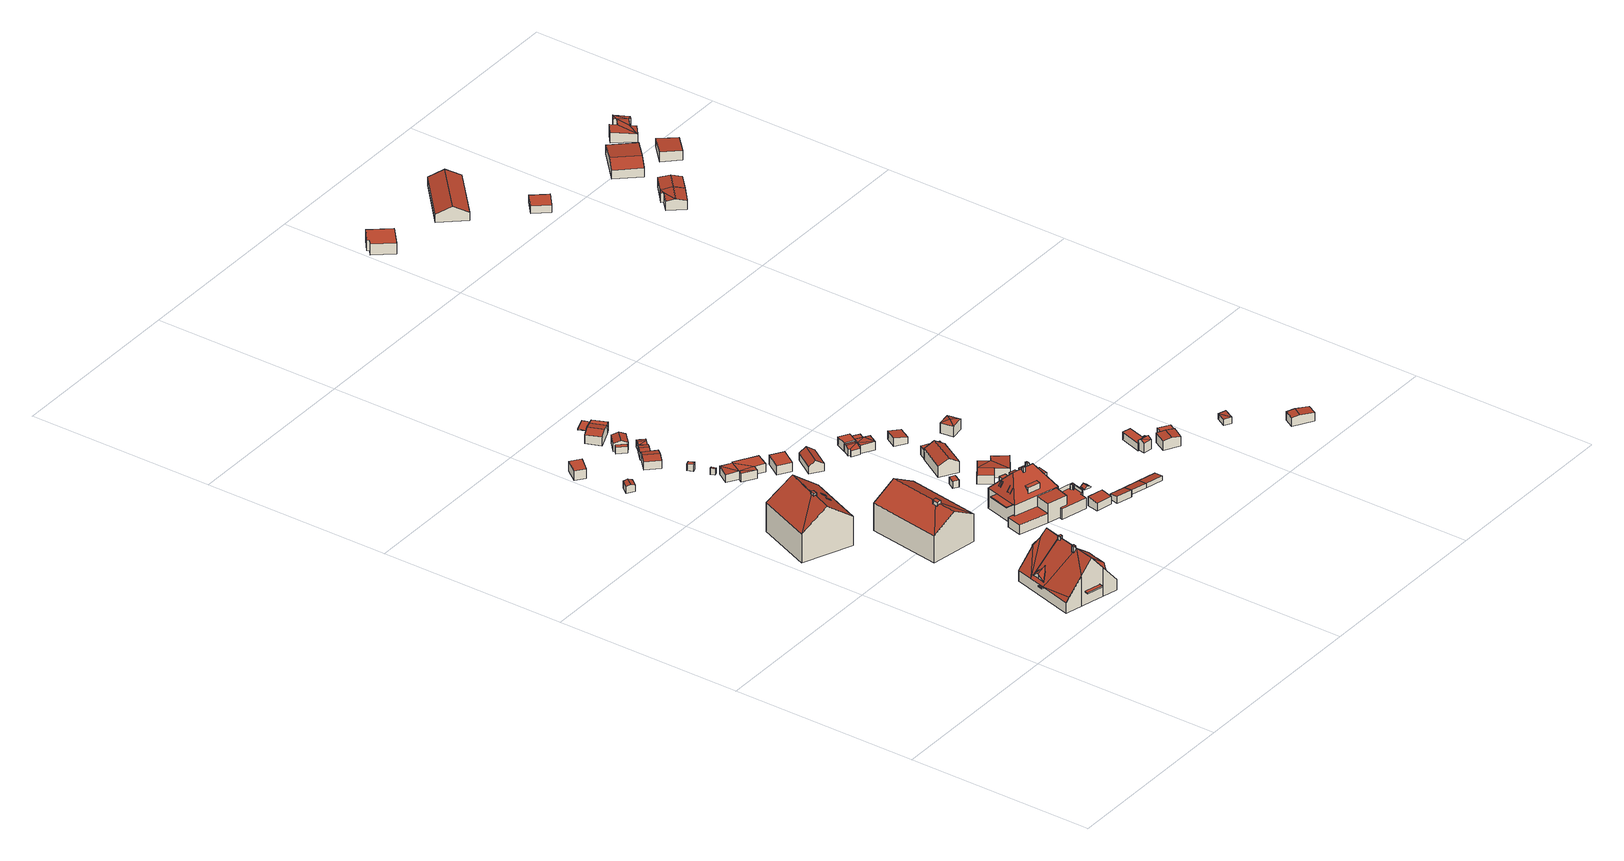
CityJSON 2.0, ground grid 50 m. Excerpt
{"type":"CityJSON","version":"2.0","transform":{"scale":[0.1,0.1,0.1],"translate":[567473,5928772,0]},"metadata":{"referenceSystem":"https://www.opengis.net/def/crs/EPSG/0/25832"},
"CityObjects":{
"building1":{"type":"Building","attributes":{"Grundfläche 2D":"265.631716","Grundhöhe NN":"3.509"},"children":["building1-1","building1-2","building1-3","building1-4","building1-5","building1-6"],"geometry":[{"type":"Solid","lod":"3","boundaries":[[[[0,1,2,3]],[[1,0,4,5,6,7,8,9,10,11]],[[12,13,14]],[[15,16,15,13]],[[15,14,13]],[[17,18,19,20,21,22,23,24,25,26,14,15,16,27],[28,29,30,31,32,33,34,35,36,37,38,39,40,2,1,11,41,42,43,10,44,45,46]],[[16,15,47]],[[15,13,47]],[[8,48,49,50,51,9]],[[52,53,54]],[[55,56,52]],[[56,53,52]],[[15,57,16]],[[18,17,27,16,57,15,16,47,53,56,58,59,60],[61,62,61,27]],[[63,64,59]],[[60,59,64,65,18]],[[65,19,18]],[[54,53,66,12]],[[12,66,13]],[[66,47,13]],[[53,47,66]],[[35,34,33,32,31,30,48,8,7,6,5,4,0,3,39,38,37,36]],[[49,48,30]],[[50,49,30,29]],[[50,29,28,46,45,44,9,51]],[[42,41,10]],[[44,10,43,42,10,9]],[[41,11,10]],[[3,2,40,39]],[[25,24,23,22,21,67,68,26]],[[12,14,69,70]],[[54,12,70,71]],[[52,54,71,72]],[[55,52,72,73]],[[59,58,56,55,73,74,63]],[[75,65,64,63,74,76]],[[20,19,65,75,77,78]],[[21,20,78,67]],[[14,26,68,69]],[[75,76,74,73,72,71,70,69,68,67,78,77]]]],"semantics":{"surfaces":[{"type":"RoofSurface"},{"type":"WallSurface"},{"type":"GroundSurface"}],"values":[[0,0,0,0,0,0,0,0,0,0,0,0,0,0,0,0,0,0,0,1,1,1,1,1,1,1,1,1,1,1,1,1,1,1,1,1,1,1,1,2]]}}]},
"building1-1":{"type":"BuildingInstallation","parents":["building1"],"geometry":[{"type":"MultiSurface","lod":"3","boundaries":[[[79,80,81,82]],[[83,84,85,86,79,82,87]],[[88,81,80]],[[83,89,84]],[[89,57,90,79,86,85,84]],[[90,88,80,79]]],"semantics":{"surfaces":[{"type":"RoofSurface"},{"type":"WallSurface"}],"values":[0,0,1,1,1,1]}}]},
"building1-2":{"type":"BuildingInstallation","parents":["building1"],"geometry":[{"type":"MultiSurface","lod":"3","boundaries":[[[91,92,93,94,95]],[[96,60,97,93,92,91]],[[97,98,94,93]],[[95,94,98,99]],[[99,96,91,95]]],"semantics":{"surfaces":[{"type":"RoofSurface"},{"type":"WallSurface"}],"values":[0,1,1,1,1]}}]},
"building1-3":{"type":"BuildingInstallation","parents":["building1"],"geometry":[{"type":"MultiSurface","lod":"3","boundaries":[[[100,101,102,103,104,105,106,107]],[[62,108,101,100]],[[108,61,102,101]],[[109,104,103,102,61,27]],[[106,105,104,109,110,111]],[[107,106,111,15]],[[107,15,16]],[[15,62,100,107]]],"semantics":{"surfaces":[{"type":"RoofSurface"},{"type":"WallSurface"}],"values":[0,1,1,1,1,1,1,1]}}]},
"building1-4":{"type":"BuildingInstallation","parents":["building1"],"geometry":[{"type":"MultiSurface","lod":"3","boundaries":[[[112,113,114,115]],[[112,116,117,113]],[[114,113,117,118]],[[115,114,118,119]],[[112,115,119,116]],[[117,116,119,118]]],"semantics":{"surfaces":[{"type":"RoofSurface"},{"type":"WallSurface"},{"type":"OuterCeilingSurface"}],"values":[0,1,1,1,1,2]}}]},
"building1-5":{"type":"BuildingInstallation","parents":["building1"],"geometry":[{"type":"MultiSurface","lod":"3","boundaries":[[[120,121,122,123,124]],[[125,120,124,123,126,127]],[[128,121,120,125]],[[122,121,128,129]],[[129,126,123,122]],[[127,126,129,128,125]]],"semantics":{"surfaces":[{"type":"RoofSurface"},{"type":"WallSurface"},{"type":"OuterCeilingSurface"}],"values":[0,1,1,1,1,2]}}]},
"building1-6":{"type":"BuildingInstallation","parents":["building1"],"geometry":[{"type":"MultiSurface","lod":"3","boundaries":[[[130,131,132,133]],[[134,135,132,131]],[[135,136,133,132]],[[136,137,130,133]],[[137,134,131,130]],[[134,137,136,135]]],"semantics":{"surfaces":[{"type":"RoofSurface"},{"type":"WallSurface"},{"type":"OuterCeilingSurface"}],"values":[0,1,1,1,1,2]}}]},
"building2":{"type":"Building","attributes":{"Grundfläche 2D":"217.033571","Grundhöhe NN":"1.122"},"children":["building2-1","building2-2","building2-3"],"geometry":[{"type":"Solid","lod":"3","boundaries":[[[[138,139,140,141]],[[138,141,142,143]],[[144,143,142,145,146,139]],[[144,138,143]],[[144,139,138]],[[141,140,147,148]],[[145,142,141,148,149]],[[146,145,149,150]],[[147,140,139,146,150]],[[148,147,150,149]]]],"semantics":{"surfaces":[{"type":"RoofSurface"},{"type":"WallSurface"},{"type":"GroundSurface"}],"values":[[0,0,0,0,0,1,1,1,1,2]]}}]},
"building2-1":{"type":"BuildingInstallation","parents":["building2"],"geometry":[{"type":"MultiSurface","lod":"3","boundaries":[[[151,152,153,154]],[[154,153,155,156]],[[151,154,156,157]],[[152,151,157,158]],[[153,152,158,155]]],"semantics":{"surfaces":[{"type":"RoofSurface"},{"type":"WallSurface"}],"values":[0,1,1,1,1]}}]},
"building2-2":{"type":"BuildingInstallation","parents":["building2"],"geometry":[{"type":"MultiSurface","lod":"3","boundaries":[[[159,160,161,162]],[[160,159,163,164]],[[161,160,164,165]],[[162,161,165,166]],[[159,162,166,163]]],"semantics":{"surfaces":[{"type":"RoofSurface"},{"type":"WallSurface"}],"values":[0,1,1,1,1]}}]},
"building2-3":{"type":"BuildingInstallation","parents":["building2"],"geometry":[{"type":"MultiSurface","lod":"3","boundaries":[[[167,168,169,170,171]],[[170,169,172,173]],[[170,173,144,171]],[[138,171,144]],[[167,171,138,174]],[[168,167,174,175]],[[168,175,143,172,169]]],"semantics":{"surfaces":[{"type":"RoofSurface"},{"type":"WallSurface"}],"values":[0,1,1,1,1,1,1]}}]},
"building3":{"type":"Building","attributes":{"Grundfläche 2D":"5.407626","Grundhöhe NN":"0.655"},"geometry":[{"type":"Solid","lod":"3","boundaries":[[[[176,177,178,179]],[[180,177,176,181]],[[179,178,182,183]],[[181,176,179,183,184]],[[180,181,184,185]],[[182,178,177,180,185]],[[184,183,182,185]]]],"semantics":{"surfaces":[{"type":"RoofSurface"},{"type":"WallSurface"},{"type":"GroundSurface"}],"values":[[0,0,1,1,1,1,2]]}}]},
"building4":{"type":"Building","attributes":{"Grundfläche 2D":"254.469329","Grundhöhe NN":"1.804"},"children":["building4-1"],"geometry":[{"type":"Solid","lod":"3","boundaries":[[[[186,187,188,189]],[[190,189,188,191]],[[192,189,190,193]],[[193,186,189,192]],[[191,188,187,194,195]],[[190,191,195,196]],[[186,193,190,196,197]],[[187,186,197,194]],[[195,194,197,196]]]],"semantics":{"surfaces":[{"type":"RoofSurface"},{"type":"WallSurface"},{"type":"GroundSurface"}],"values":[[0,0,0,0,1,1,1,1,2]]}}]},
"building4-1":{"type":"BuildingInstallation","parents":["building4"],"geometry":[{"type":"MultiSurface","lod":"3","boundaries":[[[198,199,200,201]],[[202,198,201,203,189]],[[204,199,198,202]],[[205,200,199,204,192]],[[201,200,205,203]]],"semantics":{"surfaces":[{"type":"RoofSurface"},{"type":"WallSurface"}],"values":[0,1,1,1,1]}}]},
"building5":{"type":"Building","attributes":{"Grundfläche 2D":"14.154447","Grundhöhe NN":"0.306"},"geometry":[{"type":"Solid","lod":"3","boundaries":[[[[206,207,208,209]],[[210,211,209,208]],[[211,212,206,209]],[[212,213,207,206]],[[213,210,208,207]],[[213,212,211,210]]]],"semantics":{"surfaces":[{"type":"RoofSurface"},{"type":"WallSurface"},{"type":"GroundSurface"}],"values":[[0,1,1,1,1,2]]}}]},
"building6":{"type":"Building","attributes":{"Grundfläche 2D":"0.825324","Grundhöhe NN":"0.553"},"geometry":[{"type":"Solid","lod":"3","boundaries":[[[[214,215,216,217]],[[218,219,217,216]],[[219,220,214,217]],[[220,221,215,214]],[[221,218,216,215]],[[221,220,219,218]]]],"semantics":{"surfaces":[{"type":"RoofSurface"},{"type":"WallSurface"},{"type":"GroundSurface"}],"values":[[0,1,1,1,1,2]]}}]},
"building7":{"type":"Building","attributes":{"Grundfläche 2D":"1.739462","Grundhöhe NN":"0.560"},"geometry":[{"type":"Solid","lod":"3","boundaries":[[[[222,223,224,225]],[[226,227,225,224]],[[227,228,222,225]],[[228,229,223,222]],[[229,226,224,223]],[[229,228,227,226]]]],"semantics":{"surfaces":[{"type":"RoofSurface"},{"type":"WallSurface"},{"type":"GroundSurface"}],"values":[[0,1,1,1,1,2]]}}]},
"building8":{"type":"Building","attributes":{"Grundfläche 2D":"30.588328","Grundhöhe NN":"0.534"},"children":["building8-1"],"geometry":[{"type":"Solid","lod":"3","boundaries":[[[[230,231,232,233,234]],[[235,230,234,236]],[[237,238,239]],[[238,240,239]],[[240,238,241,242,243]],[[244,245,246,247,248]],[[249,250,251,252,248,247]],[[241,238,237,253,254]],[[243,242,241,254,255]],[[255,256,239,240,243]],[[234,233,245,257,258,236]],[[235,236,258,259]],[[231,230,235,259,260]],[[233,232,231,260,261,246,245]],[[249,247,246,261,262]],[[239,256,263,252,251,250,249,262,253,237]],[[244,248,252,263,264]],[[245,244,264,257]],[[261,260,259,258,257,264,263,256,255,254,253,262]]]],"semantics":{"surfaces":[{"type":"RoofSurface"},{"type":"WallSurface"},{"type":"GroundSurface"}],"values":[[0,0,0,0,0,0,0,1,1,1,1,1,1,1,1,1,1,1,2]]}}]},
"building8-1":{"type":"BuildingInstallation","parents":["building8"],"geometry":[{"type":"MultiSurface","lod":"3","boundaries":[[[265,266,267,268]],[[269,270,266,265]],[[270,271,267,266]],[[271,272,268,267]],[[272,269,265,268]],[[271,270,269,272]]],"semantics":{"surfaces":[{"type":"RoofSurface"},{"type":"WallSurface"},{"type":"OuterCeilingSurface"}],"values":[0,1,1,1,1,2]}}]},
"building9":{"type":"Building","attributes":{"Grundfläche 2D":"2.254982","Grundhöhe NN":"0.188"},"geometry":[{"type":"Solid","lod":"3","boundaries":[[[[273,274,275,276,277]],[[277,276,275,278,279]],[[273,277,279,280]],[[274,273,280,281]],[[275,274,281,278]],[[279,278,281,280]]]],"semantics":{"surfaces":[{"type":"RoofSurface"},{"type":"WallSurface"},{"type":"GroundSurface"}],"values":[[0,1,1,1,1,2]]}}]},
"building10":{"type":"Building","attributes":{"Grundfläche 2D":"46.513388","Grundhöhe NN":"0.553"},"geometry":[{"type":"Solid","lod":"3","boundaries":[[[[282,283,284]],[[285,283,282]],[[286,287,288,284,289]],[[282,284,288]],[[290,282,288]],[[291,282,290]],[[284,283,292,293]],[[289,284,293,294]],[[286,289,294,295]],[[287,286,295,296]],[[287,296,297,288]],[[282,298,299,285]],[[283,285,299,292]],[[290,288,297,300]],[[291,290,300,301]],[[282,291,301,298]],[[298,301,300,297,296,295,294,293,292,299]]]],"semantics":{"surfaces":[{"type":"RoofSurface"},{"type":"WallSurface"},{"type":"GroundSurface"}],"values":[[0,0,0,0,0,0,1,1,1,1,1,1,1,1,1,1,2]]}}]},
"building11":{"type":"Building","attributes":{"Grundfläche 2D":"13.000343","Grundhöhe NN":"0.535"},"geometry":[{"type":"Solid","lod":"3","boundaries":[[[[302,303,304,305]],[[305,304,306,307,308]],[[303,302,309,310]],[[306,304,303,310,311]],[[307,306,311,312]],[[302,305,308,307,312,309]],[[311,310,309,312]]]],"semantics":{"surfaces":[{"type":"RoofSurface"},{"type":"WallSurface"},{"type":"GroundSurface"}],"values":[[0,0,1,1,1,1,2]]}}]},
"building12":{"type":"Building","attributes":{"Grundfläche 2D":"27.361187","Grundhöhe NN":"0.528"},"children":["building12-1"],"geometry":[{"type":"Solid","lod":"3","boundaries":[[[[313,314,315,316]],[[317,318,319,320]],[[313,320,319,314]],[[318,317,321,322]],[[314,319,318,322,323]],[[317,320,313,324,321]],[[314,323,325,315]],[[316,315,325,326]],[[313,316,326,324]],[[323,322,321,324,326,325]]]],"semantics":{"surfaces":[{"type":"RoofSurface"},{"type":"WallSurface"},{"type":"GroundSurface"}],"values":[[0,0,0,1,1,1,1,1,1,2]]}}]},
"building12-1":{"type":"BuildingInstallation","parents":["building12"],"geometry":[{"type":"MultiSurface","lod":"3","boundaries":[[[327,328,329,330,331]],[[332,333,327,331]],[[327,333,334,328]],[[329,328,334,335]],[[331,330,329,335,336,332]],[[334,333,332,336,335]]],"semantics":{"surfaces":[{"type":"RoofSurface"},{"type":"WallSurface"},{"type":"OuterCeilingSurface"}],"values":[0,1,1,1,1,2]}}]},
"building13":{"type":"Building","attributes":{"Grundfläche 2D":"177.449269","Grundhöhe NN":"1.394"},"children":["building13-1","building13-2","building13-3","building13-4","building13-5","building13-6","building13-7","building13-8","building13-9","building13-10","building13-11","building13-12"],"geometry":[{"type":"Solid","lod":"3","boundaries":[[[[337,338,339,340,341]],[[340,342,343,344,345,341]],[[339,346,347,348,344,343,342,340]],[[345,344,348]],[[349,350,351,352,353,354]],[[355,356,357,358]],[[359,360,339,338,337,341,361,362]],[[348,347,346,339,360,363]],[[352,351,345,348,363,364]],[[356,355,365,361,341,345,351,350]],[[354,353,366,367]],[[349,354,367,368]],[[353,352,364,366]],[[356,350,349,357]],[[357,349,368,369,358]],[[355,358,369,365]],[[361,365,369,368,367,366,364,363,360,359,362]]]],"semantics":{"surfaces":[{"type":"RoofSurface"},{"type":"WallSurface"},{"type":"GroundSurface"}],"values":[[0,0,0,0,0,0,1,1,1,1,1,1,1,1,1,1,2]]}}]},
"building13-1":{"type":"BuildingInstallation","parents":["building13"],"geometry":[{"type":"MultiSurface","lod":"3","boundaries":[[[370,371,372,373,374,375]],[[370,375,376]],[[372,377,373]],[[377,378,379,376,375,374,373]]],"semantics":{"surfaces":[{"type":"RoofSurface"},{"type":"WallSurface"}],"values":[0,1,1,1]}}]},
"building13-2":{"type":"BuildingInstallation","parents":["building13"],"geometry":[{"type":"MultiSurface","lod":"3","boundaries":[[[380,381,382,383]],[[382,381,384]],[[380,383,385]],[[381,380,385,384]]],"semantics":{"surfaces":[{"type":"RoofSurface"},{"type":"WallSurface"}],"values":[0,1,1,1]}}]},
"building13-3":{"type":"BuildingInstallation","parents":["building13"],"geometry":[{"type":"MultiSurface","lod":"3","boundaries":[[[386,387,388,389]],[[388,387,390,391]],[[392,389,388,391]],[[387,386,393,390]],[[386,389,392,393]]],"semantics":{"surfaces":[{"type":"RoofSurface"},{"type":"WallSurface"}],"values":[0,1,1,1,1]}}]},
"building13-4":{"type":"BuildingInstallation","parents":["building13"],"geometry":[{"type":"MultiSurface","lod":"3","boundaries":[[[394,395,396,397]],[[397,396,398,399]],[[399,400,394,397]],[[395,394,400,401]],[[401,398,396,395]]],"semantics":{"surfaces":[{"type":"RoofSurface"},{"type":"WallSurface"}],"values":[0,1,1,1,1]}}]},
"building13-5":{"type":"BuildingInstallation","parents":["building13"],"geometry":[{"type":"MultiSurface","lod":"3","boundaries":[[[402,403,404,405]],[[405,404,406,407]],[[404,403,408,406]],[[403,402,409,408]],[[402,405,407,409]]],"semantics":{"surfaces":[{"type":"RoofSurface"},{"type":"WallSurface"}],"values":[0,1,1,1,1]}}]},
"building13-6":{"type":"BuildingInstallation","parents":["building13"],"geometry":[{"type":"MultiSurface","lod":"3","boundaries":[[[410,411,412,413]],[[412,411,414]],[[410,413,415]],[[411,410,415,414]]],"semantics":{"surfaces":[{"type":"RoofSurface"},{"type":"WallSurface"}],"values":[0,1,1,1]}}]},
"building13-7":{"type":"BuildingInstallation","parents":["building13"],"geometry":[{"type":"MultiSurface","lod":"3","boundaries":[[[416,417,418,419]],[[420,418,417]],[[416,419,421]],[[421,420,417,416]]],"semantics":{"surfaces":[{"type":"RoofSurface"},{"type":"WallSurface"}],"values":[0,1,1,1]}}]},
"building13-8":{"type":"BuildingInstallation","parents":["building13"],"geometry":[{"type":"MultiSurface","lod":"3","boundaries":[[[422,423,424,425]],[[424,423,426,427]],[[425,424,427,428]],[[422,425,428,429]],[[423,422,429,426]]],"semantics":{"surfaces":[{"type":"RoofSurface"},{"type":"WallSurface"}],"values":[0,1,1,1,1]}}]},
"building13-9":{"type":"BuildingInstallation","parents":["building13"],"geometry":[{"type":"MultiSurface","lod":"3","boundaries":[[[430,431,432,433]],[[432,431,434]],[[435,430,433]],[[431,430,435,434]]],"semantics":{"surfaces":[{"type":"RoofSurface"},{"type":"WallSurface"}],"values":[0,1,1,1]}}]},
"building13-10":{"type":"BuildingInstallation","parents":["building13"],"geometry":[{"type":"MultiSurface","lod":"3","boundaries":[[[436,437,438,439]],[[440,441,439,438]],[[441,442,436,439]],[[442,443,437,436]],[[443,440,438,437]],[[443,442,441,440]]],"semantics":{"surfaces":[{"type":"RoofSurface"},{"type":"WallSurface"},{"type":"OuterCeilingSurface"}],"values":[0,1,1,1,1,2]}}]},
"building13-11":{"type":"BuildingInstallation","parents":["building13"],"geometry":[{"type":"MultiSurface","lod":"3","boundaries":[[[444,445,446,447]],[[445,444,448,449]],[[446,445,449,450]],[[447,446,450,451]],[[447,451,448,444]],[[449,448,451,450]]],"semantics":{"surfaces":[{"type":"RoofSurface"},{"type":"WallSurface"},{"type":"OuterCeilingSurface"}],"values":[0,1,1,1,1,2]}}]},
"building13-12":{"type":"BuildingInstallation","parents":["building13"],"geometry":[{"type":"MultiSurface","lod":"3","boundaries":[[[452,453,454,455]],[[455,454,456,457]],[[452,455,457,458]],[[453,452,458,459]],[[453,459,456,454]],[[456,459,458,457]]],"semantics":{"surfaces":[{"type":"RoofSurface"},{"type":"WallSurface"},{"type":"OuterCeilingSurface"}],"values":[0,1,1,1,1,2]}}]},
"building14":{"type":"Building","attributes":{"Grundfläche 2D":"19.495934","Grundhöhe NN":"0.558"},"geometry":[{"type":"Solid","lod":"3","boundaries":[[[[460,461,462,463]],[[464,465,463,462]],[[465,466,460,463]],[[466,467,461,460]],[[467,464,462,461]],[[467,466,465,464]]]],"semantics":{"surfaces":[{"type":"RoofSurface"},{"type":"WallSurface"},{"type":"GroundSurface"}],"values":[[0,1,1,1,1,2]]}}]},
"building15":{"type":"Building","attributes":{"Grundfläche 2D":"24.461176","Grundhöhe NN":"0.563"},"geometry":[{"type":"Solid","lod":"3","boundaries":[[[[468,469,470,471]],[[472,469,468,473]],[[471,470,474,475]],[[473,468,471,475,476]],[[472,473,476,477]],[[474,470,469,472,477]],[[476,475,474,477]]]],"semantics":{"surfaces":[{"type":"RoofSurface"},{"type":"WallSurface"},{"type":"GroundSurface"}],"values":[[0,0,1,1,1,1,2]]}}]},
"building16":{"type":"Building","attributes":{"Grundfläche 2D":"33.456052","Grundhöhe NN":"1.302"},"children":["building16-1","building16-2"],"geometry":[{"type":"Solid","lod":"3","boundaries":[[[[478,479,480,481,482,483,484,485,486,487,488,489,490]],[[491,478,490,489,492,493]],[[479,478,491,494]],[[480,479,494,495]],[[481,480,495,496]],[[482,481,496,497]],[[483,482,497,498]],[[484,483,498,499]],[[485,484,499,500]],[[501,487,486,485,500,502]],[[488,487,501,503]],[[489,488,503,492]],[[499,498,497,496,495,494,491,493,492,503,501,502,500]]]],"semantics":{"surfaces":[{"type":"RoofSurface"},{"type":"WallSurface"},{"type":"GroundSurface"}],"values":[[0,1,1,1,1,1,1,1,1,1,1,1,2]]}}]},
"building16-1":{"type":"BuildingInstallation","parents":["building16"],"geometry":[{"type":"MultiSurface","lod":"3","boundaries":[[[504,505,506,507]],[[508,507,509]],[[504,507,508]],[[507,506,510,511]],[[511,512,509,507]],[[513,514,508,509,512]],[[515,516,505,504,508,514,513]],[[506,505,516,510]]],"semantics":{"surfaces":[{"type":"RoofSurface"},{"type":"WallSurface"}],"values":[0,0,0,1,1,1,1,1]}}]},
"building16-2":{"type":"BuildingInstallation","parents":["building16"],"geometry":[{"type":"MultiSurface","lod":"3","boundaries":[[[517,518,519,520,514,521,522,523]],[[489,490,518,517]],[[490,524,525,520,519,518]],[[514,520,525,513]],[[513,486,521,514]],[[486,487,522,521]],[[487,488,523,522]],[[488,489,517,523]]],"semantics":{"surfaces":[{"type":"RoofSurface"},{"type":"WallSurface"}],"values":[0,1,1,1,1,1,1,1]}}]},
"building17":{"type":"Building","attributes":{"Grundfläche 2D":"3.454093","Grundhöhe NN":"0.988"},"geometry":[{"type":"Solid","lod":"3","boundaries":[[[[526,527,528,529]],[[530,531,529,528]],[[531,532,526,529]],[[532,533,527,526]],[[533,530,528,527]],[[533,532,531,530]]]],"semantics":{"surfaces":[{"type":"RoofSurface"},{"type":"WallSurface"},{"type":"GroundSurface"}],"values":[[0,1,1,1,1,2]]}}]},
"building18":{"type":"Building","attributes":{"Grundfläche 2D":"13.763281","Grundhöhe NN":"1.302"},"children":["building18-1"],"geometry":[{"type":"Solid","lod":"3","boundaries":[[[[534,535,536,537,538,539]],[[540,534,539,538,541,542]],[[535,534,540,543]],[[536,535,543,544]],[[538,537,536,544,541]],[[540,542,541,544,543]]]],"semantics":{"surfaces":[{"type":"RoofSurface"},{"type":"WallSurface"},{"type":"GroundSurface"}],"values":[[0,1,1,1,1,2]]}}]},
"building18-1":{"type":"BuildingInstallation","parents":["building18"],"geometry":[{"type":"MultiSurface","lod":"3","boundaries":[[[545,546,547,548,549]],[[550,545,549,551,552,553]],[[554,555,553,552,551,549,548,556,557]],[[550,553,555,558]],[[546,545,550,558,559]],[[548,547,546,559,556]],[[555,554,557,556,559,558]]],"semantics":{"surfaces":[{"type":"RoofSurface"},{"type":"WallSurface"},{"type":"OuterCeilingSurface"}],"values":[0,0,1,1,1,1,2]}}]},
"building19":{"type":"Building","attributes":{"Grundfläche 2D":"8.390452","Grundhöhe NN":"0.557"},"geometry":[{"type":"Solid","lod":"3","boundaries":[[[[560,561,562,563]],[[564,561,560,565]],[[566,561,564,567]],[[563,562,568,569]],[[565,560,563,569,570]],[[564,565,570,571]],[[567,564,571,572]],[[566,567,572,573]],[[568,562,561,566,573]],[[568,573,572,571,570,569]]]],"semantics":{"surfaces":[{"type":"RoofSurface"},{"type":"WallSurface"},{"type":"GroundSurface"}],"values":[[0,0,0,1,1,1,1,1,1,2]]}}]},
"building20":{"type":"Building","attributes":{"Grundfläche 2D":"10.963744","Grundhöhe NN":"1.302"},"geometry":[{"type":"Solid","lod":"3","boundaries":[[[[574,575,576,577]],[[578,579,577,576]],[[579,580,574,577]],[[580,581,575,574]],[[581,578,576,575]],[[581,580,579,578]]]],"semantics":{"surfaces":[{"type":"RoofSurface"},{"type":"WallSurface"},{"type":"GroundSurface"}],"values":[[0,1,1,1,1,2]]}}]},
"building21":{"type":"Building","attributes":{"Grundfläche 2D":"49.477745","Grundhöhe NN":"0.884"},"geometry":[{"type":"Solid","lod":"3","boundaries":[[[[582,583,584,585]],[[586,587,584,583]],[[586,583,588]],[[589,587,586,590]],[[585,584,591,592]],[[582,585,592,593]],[[583,582,593,594]],[[588,583,594,595]],[[590,586,588,595,596]],[[589,590,596,597]],[[587,589,597,598]],[[584,587,598,591]],[[592,591,598,597,596,595,594,593]]]],"semantics":{"surfaces":[{"type":"RoofSurface"},{"type":"WallSurface"},{"type":"GroundSurface"}],"values":[[0,0,0,0,1,1,1,1,1,1,1,1,2]]}}]},
"building22":{"type":"Building","attributes":{"Grundfläche 2D":"54.629218","Grundhöhe NN":"0.720"},"geometry":[{"type":"Solid","lod":"3","boundaries":[[[[599,600,601,602,603]],[[604,605,600,599,606]],[[607,608,609,610]],[[603,602,611,612]],[[606,599,603,612,613]],[[604,606,613,614]],[[615,611,602,601,600,605,604,614,616,607,610]],[[608,607,616,617]],[[609,608,617,618]],[[610,609,618,615]],[[618,617,616,614,613,612,611,615]]]],"semantics":{"surfaces":[{"type":"RoofSurface"},{"type":"WallSurface"},{"type":"GroundSurface"}],"values":[[0,0,0,1,1,1,1,1,1,1,2]]}}]},
"building23":{"type":"Building","attributes":{"Grundfläche 2D":"9.154105","Grundhöhe NN":"0.393"},"geometry":[{"type":"Solid","lod":"3","boundaries":[[[[619,620,621,622,623]],[[620,619,623,624,625]],[[621,620,625,626]],[[622,621,626,627]],[[623,622,627,624]],[[625,624,627,626]]]],"semantics":{"surfaces":[{"type":"RoofSurface"},{"type":"WallSurface"},{"type":"GroundSurface"}],"values":[[0,1,1,1,1,2]]}}]},
"building24":{"type":"Building","attributes":{"Grundfläche 2D":"11.156377","Grundhöhe NN":"0.575"},"geometry":[{"type":"Solid","lod":"3","boundaries":[[[[628,629,630]],[[631,630,632]],[[628,630,631]],[[628,631,633]],[[632,630,629,634,635]],[[631,632,635,636]],[[633,631,636,637]],[[629,628,633,637,634]],[[635,634,637,636]]]],"semantics":{"surfaces":[{"type":"RoofSurface"},{"type":"WallSurface"},{"type":"GroundSurface"}],"values":[[0,0,0,0,1,1,1,1,2]]}}]},
"building25":{"type":"Building","attributes":{"Grundfläche 2D":"4.978986","Grundhöhe NN":"0.532"},"geometry":[{"type":"Solid","lod":"3","boundaries":[[[[638,639,640,641]],[[642,643,641,640]],[[643,644,638,641]],[[644,645,639,638]],[[645,642,640,639]],[[645,644,643,642]]]],"semantics":{"surfaces":[{"type":"RoofSurface"},{"type":"WallSurface"},{"type":"GroundSurface"}],"values":[[0,1,1,1,1,2]]}}]},
"building26":{"type":"Building","attributes":{"Grundfläche 2D":"11.653078","Grundhöhe NN":"1.863"},"geometry":[{"type":"Solid","lod":"3","boundaries":[[[[646,647,577,576]],[[648,649,576,577]],[[649,650,646,576]],[[650,651,647,646]],[[651,648,577,647]],[[651,650,649,648]]]],"semantics":{"surfaces":[{"type":"RoofSurface"},{"type":"WallSurface"},{"type":"GroundSurface"}],"values":[[0,1,1,1,1,2]]}}]},
"building27":{"type":"Building","attributes":{"Grundfläche 2D":"11.311123","Grundhöhe NN":"0.582"},"geometry":[{"type":"Solid","lod":"3","boundaries":[[[[652,653,654,655]],[[656,657,655,654]],[[657,658,652,655]],[[658,659,653,652]],[[659,656,654,653]],[[659,658,657,656]]]],"semantics":{"surfaces":[{"type":"RoofSurface"},{"type":"WallSurface"},{"type":"GroundSurface"}],"values":[[0,1,1,1,1,2]]}}]},
"building28":{"type":"Building","attributes":{"Grundfläche 2D":"12.607808","Grundhöhe NN":"1.774"},"geometry":[{"type":"Solid","lod":"3","boundaries":[[[[660,661,647,646]],[[662,663,646,647]],[[663,664,660,646]],[[664,665,661,660]],[[665,662,647,661]],[[665,664,663,662]]]],"semantics":{"surfaces":[{"type":"RoofSurface"},{"type":"WallSurface"},{"type":"GroundSurface"}],"values":[[0,1,1,1,1,2]]}}]},
"building29":{"type":"Building","attributes":{"Grundfläche 2D":"12.636686","Grundhöhe NN":"0.102"},"geometry":[{"type":"Solid","lod":"3","boundaries":[[[[666,667,668]],[[666,669,667]],[[666,668,670]],[[666,670,669]],[[671,672,668,667]],[[672,673,670,668]],[[673,674,669,670]],[[674,671,667,669]],[[674,673,672,671]]]],"semantics":{"surfaces":[{"type":"RoofSurface"},{"type":"WallSurface"},{"type":"GroundSurface"}],"values":[[0,0,0,0,1,1,1,1,2]]}}]},
"building30":{"type":"Building","attributes":{"Grundfläche 2D":"4.349427","Grundhöhe NN":"0.810"},"geometry":[{"type":"Solid","lod":"3","boundaries":[[[[675,676,677]],[[675,677,678]],[[675,678,679]],[[680,681,679,682]],[[675,679,681]],[[681,680,683]],[[677,676,684,685]],[[686,682,679,678,677,685,687]],[[680,682,686,688]],[[689,683,680,688]],[[689,690,684,676,675,681,683]],[[689,688,686,687,685,684,690]]]],"semantics":{"surfaces":[{"type":"RoofSurface"},{"type":"WallSurface"},{"type":"GroundSurface"}],"values":[[0,0,0,0,0,0,1,1,1,1,1,2]]}}]},
"building31":{"type":"Building","attributes":{"Grundfläche 2D":"13.024361","Grundhöhe NN":"0.652"},"geometry":[{"type":"Solid","lod":"3","boundaries":[[[[691,692,693,694,695,696]],[[694,693,697,698]],[[695,694,698,699]],[[696,695,699,700]],[[691,696,700,701]],[[692,691,701,702]],[[693,692,702,697]],[[700,699,698,697,702,701]]]],"semantics":{"surfaces":[{"type":"RoofSurface"},{"type":"WallSurface"},{"type":"GroundSurface"}],"values":[[0,1,1,1,1,1,1,2]]}}]},
"building32":{"type":"Building","attributes":{"Grundfläche 2D":"2.164953","Grundhöhe NN":"0.746"},"geometry":[{"type":"Solid","lod":"3","boundaries":[[[[703,704,705,706,707]],[[703,707,708]],[[703,708,709]],[[710,704,703,709,711]],[[708,707,706,712,697]],[[711,709,713,714]],[[709,708,697,713]],[[710,711,714,715]],[[705,704,710,715,716]],[[706,705,716,712]],[[716,715,714,713,697,712]]]],"semantics":{"surfaces":[{"type":"RoofSurface"},{"type":"WallSurface"},{"type":"GroundSurface"}],"values":[[0,0,0,0,1,1,1,1,1,1,2]]}}]},
"building33":{"type":"Building","attributes":{"Grundfläche 2D":"24.320816","Grundhöhe NN":"0.669"},"geometry":[{"type":"Solid","lod":"3","boundaries":[[[[717,718,719,720]],[[719,721,722,720]],[[723,724,725,726]],[[717,727,728,724,718]],[[729,721,719,718,724,723,730]],[[722,721,729,731]],[[727,717,720,722,731]],[[725,724,728,732]],[[726,725,732,733]],[[723,726,733,730]],[[729,730,733,732,728,727,731]]]],"semantics":{"surfaces":[{"type":"RoofSurface"},{"type":"WallSurface"},{"type":"GroundSurface"}],"values":[[0,0,0,1,1,1,1,1,1,1,2]]}}]},
"building34":{"type":"Building","attributes":{"Grundfläche 2D":"5.971473","Grundhöhe NN":"0.508"},"geometry":[{"type":"Solid","lod":"3","boundaries":[[[[734,735,736]],[[737,735,734]],[[738,739,736,735]],[[739,740,734,736]],[[740,741,737,734]],[[741,738,735,737]],[[741,740,739,738]]]],"semantics":{"surfaces":[{"type":"RoofSurface"},{"type":"WallSurface"},{"type":"GroundSurface"}],"values":[[0,0,1,1,1,1,2]]}}]},
"building35":{"type":"Building","attributes":{"Grundfläche 2D":"17.455821","Grundhöhe NN":"1.015"},"geometry":[{"type":"Solid","lod":"3","boundaries":[[[[742,743,744,745]],[[746,742,745,747]],[[747,745,744,748,749]],[[746,747,749,750]],[[743,742,746,750,751]],[[744,743,751,748]],[[749,748,751,750]]]],"semantics":{"surfaces":[{"type":"RoofSurface"},{"type":"WallSurface"},{"type":"GroundSurface"}],"values":[[0,0,1,1,1,1,2]]}}]},
"building36":{"type":"Building","attributes":{"Grundfläche 2D":"40.276117","Grundhöhe NN":"1.238"},"geometry":[{"type":"Solid","lod":"3","boundaries":[[[[752,753,754,755,756,757]],[[755,754,758,759]],[[756,755,759,760]],[[757,756,760,761]],[[752,757,761,762]],[[753,752,762,763]],[[754,753,763,758]],[[761,760,759,758,763,762]]]],"semantics":{"surfaces":[{"type":"RoofSurface"},{"type":"WallSurface"},{"type":"GroundSurface"}],"values":[[0,1,1,1,1,1,1,2]]}}]},
"building37":{"type":"Building","attributes":{"Grundfläche 2D":"127.001439","Grundhöhe NN":"1.206"},"geometry":[{"type":"Solid","lod":"3","boundaries":[[[[764,765,766,767]],[[768,764,767,769]],[[769,767,766,770,771]],[[768,769,771,772]],[[765,764,768,772,773]],[[766,765,773,770]],[[771,770,773,772]]]],"semantics":{"surfaces":[{"type":"RoofSurface"},{"type":"WallSurface"},{"type":"GroundSurface"}],"values":[[0,0,1,1,1,1,2]]}}]},
"building38":{"type":"Building","attributes":{"Grundfläche 2D":"24.070403","Grundhöhe NN":"1.065"},"geometry":[{"type":"Solid","lod":"3","boundaries":[[[[774,775,776,777]],[[778,779,777,776]],[[779,780,774,777]],[[780,781,775,774]],[[781,778,776,775]],[[781,780,779,778]]]],"semantics":{"surfaces":[{"type":"RoofSurface"},{"type":"WallSurface"},{"type":"GroundSurface"}],"values":[[0,1,1,1,1,2]]}}]},
"building39":{"type":"Building","attributes":{"Grundfläche 2D":"27.458853","Grundhöhe NN":"1.052"},"geometry":[{"type":"Solid","lod":"3","boundaries":[[[[782,783,784,785,786]],[[787,788,789,785,784]],[[783,782,790]],[[784,783,791]],[[792,793,794,782,786,785,789,788]],[[790,782,794,795]],[[783,790,795,796]],[[791,783,796,797]],[[787,784,791,797,798]],[[788,787,798,792]],[[796,795,794,793,792,798,797]]]],"semantics":{"surfaces":[{"type":"RoofSurface"},{"type":"WallSurface"},{"type":"GroundSurface"}],"values":[[0,0,0,0,1,1,1,1,1,1,2]]}}]},
"building40":{"type":"Building","attributes":{"Grundfläche 2D":"29.316441","Grundhöhe NN":"1.068"},"geometry":[{"type":"Solid","lod":"3","boundaries":[[[[782,786,785,799,800]],[[789,788,801,799,785]],[[802,800,799,801,803]],[[782,800,802,794]],[[792,788,789,785,786,782,794,793]],[[801,788,792,803]],[[794,802,803,792,793]]]],"semantics":{"surfaces":[{"type":"RoofSurface"},{"type":"WallSurface"},{"type":"GroundSurface"}],"values":[[0,0,1,1,1,1,2]]}}]},
"building41":{"type":"Building","attributes":{"Grundfläche 2D":"81.621576","Grundhöhe NN":"1.039"},"geometry":[{"type":"Solid","lod":"3","boundaries":[[[[804,805,806,807]],[[808,804,807,809]],[[809,807,806,810,811]],[[808,809,811,812]],[[805,804,808,812,813]],[[806,805,813,810]],[[811,810,813,812]]]],"semantics":{"surfaces":[{"type":"RoofSurface"},{"type":"WallSurface"},{"type":"GroundSurface"}],"values":[[0,0,1,1,1,1,2]]}}]},
"building42":{"type":"Building","attributes":{"Grundfläche 2D":"33.969417","Grundhöhe NN":"0.745"},"geometry":[{"type":"Solid","lod":"3","boundaries":[[[[814,815,816,817]],[[818,819,817,816]],[[819,820,814,817]],[[820,821,815,814]],[[821,818,816,815]],[[821,820,819,818]]]],"semantics":{"surfaces":[{"type":"RoofSurface"},{"type":"WallSurface"},{"type":"GroundSurface"}],"values":[[0,1,1,1,1,2]]}}]},
"building43":{"type":"Building","attributes":{"Grundfläche 2D":"32.706718","Grundhöhe NN":"1.135"},"geometry":[{"type":"Solid","lod":"3","boundaries":[[[[822,823,824,825]],[[826,825,827]],[[828,822,825,826]],[[828,826,829]],[[830,829,831]],[[832,829,830]],[[828,829,832]],[[828,832,833]],[[834,835,825,824]],[[835,836,827,825]],[[836,837,826,827]],[[837,838,829,826]],[[838,839,831,829]],[[839,840,830,831]],[[840,841,832,830]],[[841,842,833,832]],[[842,843,828,833]],[[843,844,822,828]],[[844,845,823,822]],[[845,834,824,823]],[[837,836,835,834,845,844,843,842,841,840,839,838]]]],"semantics":{"surfaces":[{"type":"RoofSurface"},{"type":"WallSurface"},{"type":"GroundSurface"}],"values":[[0,0,0,0,0,0,0,0,1,1,1,1,1,1,1,1,1,1,1,1,2]]}}]}
},
"vertices":[
[326,46,91],[280,60,127],[281,60,126],[323,36,72],[333,71,91],[333,72,91],[337,86,91],[337,87,91],[341,99,91],[294,109,127],[286,83,127],[280,61,127],[321,183,116],[302,179,138],[321,181,116],[276,136,154],[276,136,155],[262,83,155],[260,76,155],[246,22,155],[278,14,116],[320,4,64],[331,45,64],[338,70,64],[341,84,64],[345,98,64],[364,171,64],[274,129,155],[333,104,80],[342,103,69],[341,100,69],[341,99,69],[337,87,69],[337,86,69],[337,84,69],[333,72,69],[333,71,69],[327,47,69],[325,42,70],[323,36,70],[319,38,76],[282,67,127],[284,75,127],[285,79,127],[294,109,126],[306,108,112],[329,105,85],[289,182,155],[341,100,88],[341,100,87],[342,103,72],[333,104,83],[259,199,116],[273,188,135],[259,201,116],[219,211,64],[207,168,64],[212,165,71],[202,150,64],[194,123,64],[253,82,144],[271,130,150],[271,137,148],[171,42,64],[179,39,75],[215,30,118],[289,182,138],[320,4,35],[364,171,35],[321,181,35],[321,183,35],[259,201,35],[259,199,35],[219,211,35],[171,42,35],[215,30,35],[179,39,35],[246,22,35],[278,14,35],
[208,148,84],[202,128,73],[220,136,89],[230,142,99],[221,155,85],[213,166,72],[212,165,73],[208,149,84],[228,145,96],[202,128,71],[213,166,71],[208,148,71],
[254,85,162],[253,82,162],[252,78,162],[258,77,162],[259,83,162],[254,85,144],[252,78,145],[258,77,152],[259,83,151],
[271,137,160],[270,130,160],[271,130,160],[274,129,160],[277,129,160],[279,134,160],[279,135,160],[276,136,160],[270,130,149],[277,129,151],[279,134,151],[279,135,151],
[194,123,63],[198,136,63],[194,137,63],[190,124,63],[194,123,61],[198,136,61],[194,137,61],[190,124,61],
[224,28,74],[221,16,74],[266,5,74],[268,16,74],[246,22,74],[224,28,72],[268,16,72],[246,22,72],[221,16,72],[266,5,72],
[345,84,63],[341,84,63],[338,70,63],[341,70,63],[341,84,61],[338,70,61],[341,70,61],[345,84,61],
[110,721,143],[145,801,143],[80,829,91],[19,685,91],[83,658,143],[105,708,143],[110,721,142],[148,631,91],[209,774,91],[80,829,11],[19,685,11],[148,631,11],[209,774,11],
[158,705,106],[148,709,114],[145,702,114],[154,698,106],[145,702,113],[154,698,105],[158,705,105],[148,709,113],
[157,729,114],[153,721,114],[163,717,106],[166,725,106],[157,729,113],[153,721,113],[163,717,105],[166,725,105],
[107,722,147],[102,710,147],[109,707,147],[114,719,147],[110,721,147],[109,707,139],[114,719,139],[107,722,140],[102,710,140],
[50,1202,30],[36,1182,30],[45,1176,26],[59,1195,26],[27,1189,26],[41,1208,26],[45,1176,7],[59,1195,7],[41,1208,7],[27,1189,7],
[316,408,93],[347,602,94],[283,612,131],[262,479,131],[188,429,93],[219,623,93],[259,465,131],[252,418,131],[347,602,18],[219,623,18],[188,429,18],[316,408,18],
[254,480,138],[251,466,138],[262,464,138],[264,479,138],[254,480,127],[264,479,130],[251,466,126],[262,464,130],
[29,1304,29],[59,1338,29],[32,1357,29],[6,1322,29],[32,1357,3],[6,1322,3],[29,1304,3],[59,1338,3],
[210,1068,23],[217,1070,22],[214,1081,22],[207,1079,23],[214,1081,6],[207,1079,6],[210,1068,6],[217,1070,6],
[194,1117,25],[204,1121,25],[198,1136,25],[188,1132,25],[198,1136,6],[188,1132,6],[194,1117,6],[204,1121,6],
[179,1202,31],[194,1218,27],[181,1231,27],[165,1246,27],[150,1232,31],[163,1186,27],[133,1215,27],[201,1254,24],[210,1263,28],[187,1269,24],[195,1277,28],[219,1272,24],[209,1282,24],[204,1287,24],[163,1247,25],[165,1246,25],[181,1231,25],[191,1241,28],[174,1257,28],[202,1252,25],[201,1254,25],[187,1269,25],[186,1269,25],[201,1254,5],[219,1272,5],[204,1287,5],[187,1269,5],[165,1246,5],[133,1215,5],[163,1186,5],[194,1218,5],[181,1231,5],[202,1252,5],[186,1269,5],[163,1247,5],
[209,1282,16],[216,1275,16],[223,1282,16],[217,1289,16],[209,1282,14],[216,1275,14],[223,1282,14],[217,1289,14],
[154,1310,20],[174,1290,20],[179,1296,22],[170,1306,22],[160,1316,22],[179,1296,2],[160,1316,2],[154,1310,2],[174,1290,2],
[228,1012,29],[256,981,29],[265,996,29],[222,1002,29],[309,1014,28],[252,1049,28],[249,1046,28],[289,981,29],[221,1063,27],[199,1029,27],[256,981,6],[265,996,6],[289,981,6],[309,1014,6],[252,1049,6],[249,1046,6],[228,1012,6],[222,1002,6],[221,1063,6],[199,1029,6],
[182,1294,26],[208,1320,26],[196,1332,33],[170,1306,33],[184,1345,26],[157,1319,26],[160,1316,28],[182,1294,5],[208,1320,5],[184,1345,5],[157,1319,5],
[192,1412,29],[208,1373,29],[221,1379,29],[205,1417,29],[145,1392,29],[161,1353,29],[184,1363,34],[168,1402,34],[145,1392,5],[161,1353,5],[208,1373,5],[192,1412,5],[221,1379,5],[205,1417,5],
[197,1414,29],[190,1433,29],[155,1419,29],[163,1400,29],[163,1399,29],[163,1399,27],[197,1414,27],[190,1433,27],[155,1419,27],[163,1400,27],
[556,348,70],[556,349,70],[579,432,70],[532,395,123],[553,338,70],[519,398,123],[498,404,123],[475,410,123],[429,372,70],[534,444,70],[522,448,70],[455,466,70],[483,318,41],[493,355,41],[429,372,41],[431,378,41],[416,382,41],[406,342,41],[548,339,68],[493,355,68],[483,318,66],[538,303,66],[556,349,14],[579,432,14],[553,338,14],[556,348,14],[455,466,14],[431,378,14],[548,339,14],[416,382,14],[406,342,14],[483,318,14],[538,303,14],
[502,430,94],[511,427,94],[519,425,94],[523,439,94],[521,439,94],[506,444,94],[506,444,79],[523,439,79],[521,439,79],[518,440,79],
[557,373,94],[564,399,94],[554,402,94],[547,376,94],[564,399,78],[557,373,78],
[455,431,85],[462,429,96],[464,436,97],[457,438,86],[462,429,95],[464,436,96],[457,438,85],[455,431,84],
[496,397,129],[502,395,129],[503,401,129],[497,402,129],[503,401,121],[497,402,121],[496,397,115],[502,395,115],
[448,408,85],[446,397,85],[454,395,98],[457,405,98],[454,395,97],[457,405,97],[446,397,84],[448,408,84],
[477,368,95],[510,359,95],[514,373,95],[481,382,95],[510,359,79],[477,368,79],
[551,431,94],[534,436,94],[530,422,94],[547,417,94],[534,436,79],[551,431,79],
[524,400,127],[526,408,127],[522,409,127],[520,401,127],[526,408,110],[522,409,111],[520,401,119],[524,400,119],
[495,447,94],[479,452,94],[475,437,94],[491,433,94],[479,452,78],[495,447,78],
[536,453,65],[534,444,65],[568,435,65],[570,443,65],[568,435,63],[570,443,63],[536,453,63],[534,444,63],
[446,435,70],[428,440,70],[412,383,70],[431,378,70],[446,435,68],[428,440,68],[412,383,68],[431,378,68],
[497,469,36],[493,456,36],[522,448,36],[525,461,36],[522,448,34],[525,461,34],[497,469,34],[493,456,34],
[321,994,31],[294,953,31],[327,932,31],[354,973,31],[327,932,6],[354,973,6],[321,994,6],[294,953,6],
[390,937,40],[355,885,40],[372,873,26],[407,925,26],[340,895,26],[375,947,26],[372,873,6],[407,925,6],[375,947,6],[340,895,6],
[553,338,42],[548,339,42],[538,303,42],[519,308,42],[517,300,42],[587,282,42],[588,287,42],[592,302,42],[597,301,42],[598,300,42],[607,336,42],[556,349,42],[556,348,42],[553,338,13],[556,349,13],[556,348,13],[548,339,13],[538,303,13],[519,308,13],[517,300,13],[587,282,13],[588,287,13],[592,302,13],[598,300,13],[597,301,13],[607,336,13],
[603,332,56],[601,335,53],[594,333,53],[596,329,56],[604,329,53],[598,326,53],[594,333,42],[596,329,42],[598,326,42],[604,329,42],[604,329,52],[603,332,42],[601,335,42],
[556,349,52],[556,348,52],[606,336,52],[606,335,52],[597,301,52],[598,300,52],[607,336,52],[606,336,42],[606,335,42],
[491,604,29],[480,586,29],[493,577,29],[504,596,29],[493,577,10],[504,596,10],[491,604,10],[480,586,10],
[593,256,33],[636,246,33],[642,277,37],[606,285,37],[600,286,37],[599,284,37],[593,256,13],[600,286,13],[599,284,13],[636,246,13],[642,277,13],
[597,285,69],[605,283,63],[606,285,63],[609,298,63],[600,300,69],[588,287,63],[598,300,67],[597,301,66],[592,302,63],[597,301,61],[592,302,61],[609,298,61],[598,300,61],[588,287,61],[605,283,61],
[462,876,28],[486,863,28],[492,874,24],[468,886,24],[460,863,24],[456,865,24],[477,846,22],[457,857,22],[492,874,6],[468,886,6],[456,865,6],[460,863,6],[457,857,6],[477,846,6],
[652,261,27],[646,236,32],[688,226,31],[693,251,26],[688,226,13],[693,251,13],[652,261,13],[646,236,13],
[617,575,30],[602,564,31],[595,505,35],[642,540,32],[552,567,35],[574,535,35],[583,589,30],[551,518,35],[528,551,35],[595,505,9],[642,540,9],[617,575,9],[602,564,9],[583,589,9],[528,551,9],[551,518,9],[574,535,9],
[526,629,52],[567,700,52],[546,712,38],[544,713,37],[502,642,37],[589,687,37],[588,687,38],[548,615,37],[588,687,31],[599,707,31],[557,732,31],[546,712,31],[544,713,7],[502,642,7],[548,615,7],[589,687,7],[546,712,7],[588,687,7],[599,707,7],[557,732,7],
[506,894,26],[509,899,26],[483,914,26],[468,886,27],[494,873,27],[494,873,4],[509,899,4],[483,914,4],[468,886,4],
[515,863,28],[496,874,28],[488,861,28],[512,829,30],[481,848,28],[528,855,28],[496,874,6],[481,848,6],[512,829,6],[528,855,6],
[507,893,23],[496,874,23],[515,863,23],[526,882,23],[515,863,5],[526,882,5],[507,893,5],[496,874,5],
[731,215,31],[737,241,26],[693,251,19],[688,226,19],[731,215,19],[737,241,19],
[596,815,24],[567,832,29],[550,803,29],[579,785,24],[550,803,6],[579,785,6],[596,815,6],[567,832,6],
[779,204,31],[785,229,26],[737,241,18],[731,215,18],[779,204,18],[785,229,18],
[685,739,35],[705,724,29],[700,759,29],[670,719,29],[665,754,29],[705,724,1],[700,759,1],[665,754,1],[670,719,1],
[863,324,41],[862,315,34],[885,311,34],[886,321,41],[887,325,38],[887,330,34],[865,332,36],[888,330,34],[865,334,34],[862,315,8],[885,311,8],[888,330,8],[887,325,8],[887,330,8],[865,334,8],[865,332,8],
[865,332,28],[865,334,28],[887,330,28],[902,383,28],[881,389,28],[862,332,28],[887,330,7],[902,383,7],[881,389,7],[862,332,7],[865,332,7],[865,334,7],
[889,336,27],[899,333,27],[902,342,24],[891,346,24],[888,336,27],[887,330,25],[888,330,25],[895,323,24],[887,325,24],[891,346,7],[888,330,7],[887,325,7],[895,323,7],[902,342,7],
[936,264,34],[955,295,34],[935,306,36],[917,275,36],[915,318,34],[897,286,34],[926,311,30],[955,295,30],[967,315,30],[938,332,30],[936,264,7],[955,295,7],[915,318,7],[926,311,7],[897,286,7],[967,315,7],[938,332,7],
[1083,262,20],[1086,226,22],[1100,253,22],[1068,236,21],[1086,226,5],[1100,253,5],[1083,262,5],[1068,236,5],
[1183,116,36],[1164,127,33],[1149,101,33],[1167,91,36],[1214,97,33],[1199,71,33],[1149,101,10],[1199,71,10],[1214,97,10],[1164,127,10],
[497,2254,42],[536,2207,42],[583,2247,42],[540,2298,42],[507,2271,42],[511,2265,42],[583,2247,12],[540,2298,12],[507,2271,12],[511,2265,12],[497,2254,12],[536,2207,12],
[723,2181,53],[749,2152,34],[868,2259,34],[841,2289,53],[696,2211,34],[815,2318,34],[868,2259,12],[815,2318,12],[696,2211,12],[749,2152,12],
[926,2049,30],[894,2087,30],[857,2056,32],[889,2018,32],[857,2056,11],[889,2018,11],[926,2049,11],[894,2087,11],
[1082,1848,36],[1075,1834,37],[1064,1791,42],[1103,1826,42],[1089,1840,38],[1082,1771,36],[1121,1806,36],[1120,1806,36],[1070,1838,36],[1048,1809,36],[1121,1806,11],[1120,1806,11],[1082,1848,11],[1070,1838,11],[1075,1834,11],[1048,1809,11],[1082,1771,11],
[1140,1860,42],[1120,1883,36],[1158,1840,36],[1120,1883,11],[1158,1840,11],
[1166,1960,44],[1217,2007,34],[1165,2063,34],[1115,2016,44],[1137,1934,34],[1086,1989,34],[1165,2063,10],[1086,1989,10],[1137,1934,10],[1217,2007,10],
[1250,1905,34],[1294,1947,30],[1260,1989,30],[1213,1944,34],[1260,1989,7],[1213,1944,7],[1250,1905,7],[1294,1947,7],
[1243,2085,40],[1230,2100,42],[1206,2079,40],[1247,2030,34],[1261,2064,37],[1272,2051,34],[1260,2100,41],[1281,2081,38],[1293,2085,37],[1284,2077,37],[1267,2116,42],[1255,2106,42],[1206,2079,11],[1247,2030,11],[1272,2051,11],[1261,2064,11],[1281,2081,11],[1284,2077,11],[1293,2085,11],[1267,2116,11],[1255,2106,11],[1260,2100,11],[1243,2085,11],[1230,2100,11]
]}
